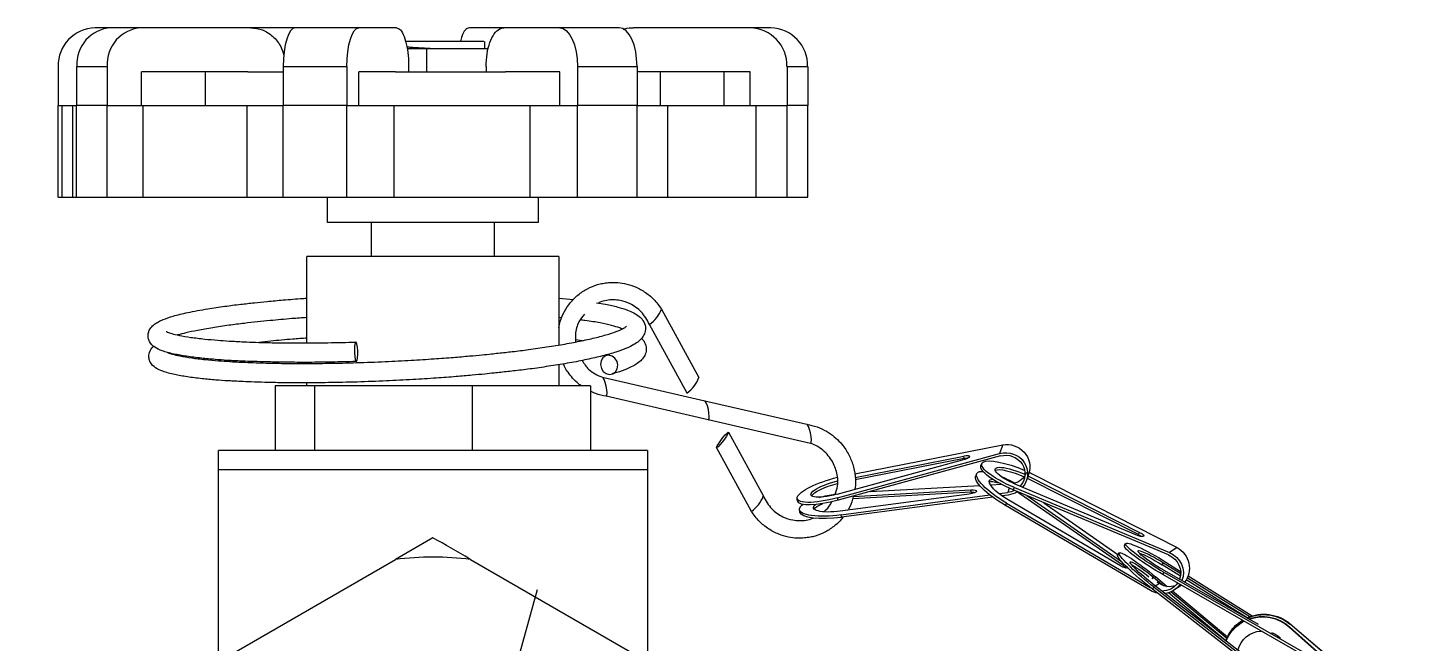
# Model space of a CAD drawing. Extents: x -9568 to -1230, y 8910 to 14862.
# Drawn here: x -7418.1 to -7310.7, y 12398.5 to 12446.1 of the extents above; entities that cross this region are included whole.
import ezdxf

# ---------------------------------------------------------------- set-up
doc = ezdxf.new("R2010")
doc.units = 0
doc.header["$LTSCALE"] = 12
doc.layers.get('0').update_dxf_attribs({"linetype": 'CONTINUOUS', "lineweight": 25})
doc.layers.add('1轮廓实线层', color=7, linetype='CONTINUOUS')
doc.layers.add('2', color=3, linetype='CONTINUOUS')

# ---------------------------------------------------------------- blocks, each defined once
blk = doc.blocks.new('G$C382E7B68')
at = {"color": 7, "linetype": 'Continuous', "lineweight": 25}
for p, q in [((-24.91, 64.55), (-26.15, 64.55)), ((-22.55, 64.55), (-24.91, 64.55)), ((-14.1, 64.55), (-22.55, 64.55)), ((-10.67, 64.55), (-14.1, 64.55)), ((-5.74, 64.55), (-10.67, 64.55)), ((-2.82, 64.55), (-5.74, 64.55)), ((5.52, 64.55), (2.82, 64.55)), ((9.82, 64.55), (5.5, 64.55)), ((14.43, 64.55), (9.82, 64.55)), ((24.56, 64.55), (15.53, 64.55)), ((26.15, 64.55), (24.56, 64.55)), ((3.94, 63.5), (-2.15, 63.5)), ((3.94, 63.5), (3.95, 63.46)), ((4, 63.5), (4, 62.95)), ((-2, 62.95), (-0.47, 62.95)), ((-0.47, 61.15), (-0.47, 62.95)), ((-0.47, 62.95), (4.3, 62.95)), ((-29.01, 61.55), (-29.01, 58.55)), ((-27.58, 61.55), (-25.22, 61.55)), ((-27.58, 61.55), (-27.58, 58.55)), ((-25.22, 61.55), (-25.22, 58.55)), ((-11.59, 61.55), (-6.66, 61.55)), ((-11.59, 61.55), (-11.59, 58.55)), ((-6.66, 61.55), (-6.66, 58.55)), ((-1.88, 61.55), (-1.88, 61.15)), ((4.12, 61.55), (4.12, 61.15)), ((11.19, 61.55), (11.19, 58.55)), ((11.19, 61.55), (15.8, 61.55)), ((15.8, 61.55), (15.8, 58.55)), ((27.41, 61.55), (27.41, 58.55)), ((27.41, 61.55), (29.01, 61.55)), ((29.01, 61.55), (29.01, 58.55)), ((-22.55, 58.55), (-22.55, 61.15)), ((-14.32, 61.15), (-22.55, 61.15)), ((-17.6, 58.55), (-17.6, 61.15)), ((-14.32, 61.15), (-11.59, 61.15)), ((-5.74, 58.55), (-5.74, 61.15)), ((-2.9, 61.15), (-5.74, 61.15)), ((-2.9, 61.15), (5.62, 61.15)), ((9.82, 61.15), (5.62, 61.15)), ((9.82, 58.55), (9.82, 61.15)), ((24.56, 61.15), (15.8, 61.15)), ((17.6, 61.15), (17.6, 58.55)), ((22.55, 58.55), (22.55, 61.15)), ((24.56, 58.55), (24.56, 61.15)), ((-29.01, 51.45), (-29.01, 58.55)), ((-29.01, 58.55), (-28.71, 58.55)), ((-28.71, 51.45), (-28.71, 58.55)), ((-28.71, 58.55), (-27.87, 58.55)), ((-27.87, 51.45), (-27.87, 58.55)), ((-27.87, 58.55), (-27.58, 58.55)), ((-25.22, 58.55), (-27.58, 58.55)), ((-27.58, 51.45), (-27.58, 58.55)), ((-25.22, 51.45), (-25.22, 58.55)), ((-25.22, 58.55), (-22.43, 58.55)), ((-22.43, 51.45), (-22.43, 58.55)), ((-22.43, 58.55), (-14.39, 58.55)), ((-14.39, 51.45), (-14.39, 58.55)), ((-14.39, 58.55), (-11.59, 58.55)), ((-6.66, 58.55), (-11.59, 58.55)), ((-11.59, 51.45), (-11.59, 58.55)), ((-6.66, 51.45), (-6.66, 58.55)), ((-6.66, 58.55), (-3, 58.55)), ((-3, 51.45), (-3, 58.55)), ((-3, 58.55), (7.52, 58.55)), ((7.52, 51.45), (7.52, 58.55)), ((7.52, 58.55), (11.19, 58.55)), ((15.8, 58.55), (11.19, 58.55)), ((11.19, 51.45), (11.19, 58.55)), ((15.8, 51.45), (15.8, 58.55)), ((15.8, 58.55), (18.18, 58.55)), ((18.18, 51.45), (18.18, 58.55)), ((18.18, 58.55), (25.03, 58.55)), ((25.03, 51.45), (25.03, 58.55)), ((25.03, 58.55), (27.41, 58.55)), ((29.01, 58.55), (27.41, 58.55)), ((27.41, 51.45), (27.41, 58.55)), ((29.01, 51.45), (29.01, 58.55)), ((-29.01, 51.45), (-28.71, 51.45)), ((-28.71, 51.45), (-27.87, 51.45)), ((-27.87, 51.45), (-27.58, 51.45)), ((-27.58, 51.45), (-25.22, 51.45)), ((-25.22, 51.45), (-22.43, 51.45)), ((-22.43, 51.45), (-14.39, 51.45)), ((-14.39, 51.45), (-11.59, 51.45)), ((-11.59, 51.45), (-6.66, 51.45)), ((-8.15, 49.5), (-8.15, 51.45)), ((-6.66, 51.45), (-3, 51.45)), ((-3, 51.45), (7.52, 51.45)), ((7.52, 51.45), (11.19, 51.45)), ((8.15, 51.45), (8.15, 49.5)), ((11.19, 51.45), (15.8, 51.45)), ((15.8, 51.45), (18.18, 51.45)), ((18.18, 51.45), (25.03, 51.45)), ((25.03, 51.45), (27.41, 51.45)), ((27.41, 51.45), (29.01, 51.45)), ((-7.26, 49.5), (-8.15, 49.5)), ((8.15, 49.5), (-7.26, 49.5)), ((-4.75, 46.86), (-4.75, 49.5)), ((4.75, 49.5), (4.75, 46.86)), ((-9.75, 40.18), (-9.75, 46.86)), ((9.36, 46.86), (-9.75, 46.86)), ((9.75, 46.86), (9.36, 46.86)), ((9.75, 46.86), (9.75, 40.01)), ((9.75, 43.64), (10.88, 43.53)), ((9.97, 42.11), (9.75, 42.13)), ((17.69, 42.79), (20.58, 37.49)), ((19.67, 36.3), (16.77, 41.61)), ((11.57, 40.35), (11.04, 40.42)), ((-19.57, 39.23), (-19.69, 39.2)), ((-9.75, 38.59), (-9.75, 38.68)), ((9.75, 38.5), (9.75, 36.86)), ((-12.2, 36.86), (-12.2, 31.86)), ((-9.17, 36.86), (-12.2, 36.86)), ((-9.75, 36.86), (-9.75, 37.09)), ((-9.17, 36.86), (-9.17, 31.86)), ((3.03, 36.86), (-9.17, 36.86)), ((3.03, 36.86), (3.03, 31.86)), ((12.2, 36.86), (3.03, 36.86)), ((12.2, 36.86), (12.2, 31.86)), ((13.12, 37.52), (21.04, 35.7)), ((21.31, 34.23), (13.4, 36.05)), ((21.04, 35.7), (28.95, 33.88)), ((29.22, 32.41), (21.31, 34.23)), ((22.88, 33.27), (25.58, 28.33)), ((32.65, 30.06), (44.11, 32.29)), ((44.11, 32.29), (43.87, 31.62)), ((-16.6, 30.36), (-16.6, 31.86)), ((15.94, 31.86), (-16.6, 31.86)), ((16.6, 31.86), (15.94, 31.86)), ((16.6, 31.86), (16.6, 30.36)), ((24.66, 27.14), (21.96, 32.08)), ((31.32, 28.2), (43.87, 31.62)), ((43.93, 31.44), (31.36, 28.01)), ((32.68, 29.78), (41.09, 31.43)), ((41.13, 31.24), (32.68, 29.58)), ((41.13, 31.24), (41.09, 31.43)), ((-16.6, 15.53), (-16.6, 30.36)), ((16.6, 30.36), (-16.6, 30.36)), ((15.94, 30.36), (-16.6, 30.36)), ((16.6, 30.36), (15.94, 30.36)), ((16.6, 30.36), (16.6, 15.53)), ((40.98, 31.1), (31.26, 28.46)), ((42.03, 29.91), (42.11, 30.08)), ((42.29, 30.21), (42.14, 30.12)), ((42.42, 30.69), (42.5, 30.86)), ((46.13, 30.09), (45.95, 29.55)), ((33.84, 28.69), (42.34, 29.15)), ((43.15, 29.19), (44.02, 29.24)), ((54.41, 25.33), (45.13, 29.23)), ((46.03, 29.7), (46.11, 29.87)), ((54.62, 25.35), (46.03, 29.7)), ((46.11, 29.87), (54.7, 25.52)), ((46.54, 29.97), (57.61, 24.35)), ((28.23, 27.94), (28.19, 28.13)), ((31.36, 28.01), (31.32, 28.2)), ((41.52, 28.49), (31.53, 27.17)), ((31.59, 26.88), (43.12, 28.42)), ((43.34, 28.25), (31.63, 26.69)), ((41.67, 28.63), (32.5, 28.12)), ((32.54, 28.31), (41.63, 28.82)), ((41.67, 28.63), (41.63, 28.82)), ((43.84, 28.52), (44.5, 28.61)), ((44.53, 28.41), (44.06, 28.35)), ((53.22, 22.94), (44.54, 28.05)), ((44.92, 28.81), (45.01, 28.99)), ((56.94, 23.78), (44.92, 28.81)), ((45.01, 28.99), (57.01, 23.96)), ((53.43, 22.96), (45.44, 28.51)), ((45.97, 28.38), (53.31, 23.27)), ((28.42, 27.49), (28.36, 27.32)), ((28.41, 27.09), (28.37, 27.28)), ((31.63, 26.69), (31.59, 26.88)), ((44.32, 27.61), (44.41, 27.78)), ((55.55, 21.03), (44.32, 27.61)), ((44.41, 27.78), (55.53, 21.26)), ((47.3, 27.82), (53.03, 23.82)), ((0, 25.11), (-2.91, 23.43)), ((54.62, 25.35), (54.7, 25.52)), ((53, 23.77), (53.05, 23.84)), ((53.13, 23.95), (53.12, 23.87)), ((53.53, 24.51), (53.52, 24.44)), ((53.59, 24.6), (53.64, 24.67)), ((57.61, 24.35), (57.01, 23.96)), ((-18.84, 14.24), (-2.91, 23.43)), ((2.91, 23.43), (18.84, 14.24)), ((56.45, 23.01), (56.56, 23.17)), ((57.87, 22.13), (56.45, 23.01)), ((63.91, 18.39), (56.49, 22.65)), ((56.56, 23.17), (57.89, 22.35)), ((56.73, 23.23), (57.88, 22.51)), ((63.49, 15.48), (55.71, 21.54)), ((55.78, 22.06), (56.56, 21.41)), ((55.93, 22.1), (56.84, 21.34)), ((56.06, 21.7), (56.24, 21.58)), ((56.5, 22.26), (56.62, 22.42)), ((67.59, 15.9), (56.5, 22.26)), ((56.62, 22.42), (67.69, 16.07)), ((63.03, 18.92), (58.32, 21.85)), ((58.41, 22.02), (63.25, 19.02)), ((58.46, 22.15), (63.41, 19.07)), ((55.7, 21.13), (55.82, 21.29)), ((65.75, 13.32), (55.7, 21.13)), ((55.82, 21.29), (65.87, 13.47)), ((61.38, 17.14), (56.93, 20.85)), ((57.14, 20.93), (61.46, 17.34)), ((57.26, 20.99), (61.51, 17.45)), ((57.84, 21.36), (57.36, 21.05)), ((66.35, 18.42), (66.36, 18.46)), ((75.18, 10.9), (66.35, 18.42)), ((66.36, 18.46), (75.2, 10.93)), ((61.55, 17.52), (61.87, 18.01)), ((65.56, 17.39), (65.61, 17.35)), ((66.29, 18.19), (66.3, 18.23)), ((76.02, 9.55), (66.29, 18.19)), ((66.3, 18.23), (76.04, 9.58))]:
    blk.add_line(p, q, dxfattribs=at)
at = {"color": 8, "linetype": 'Continuous', "lineweight": 25}
for p, q in [((44.62, 28.94), (44.5, 28.61)), ((45.44, 28.51), (45.47, 28.58)), ((53.43, 22.96), (53.49, 23.08)), ((55.69, 21.93), (55.78, 22.06)), ((56.24, 21.58), (55.92, 21.37))]:
    blk.add_line(p, q, dxfattribs=at)
at = {"color": 7, "linetype": 'Continuous', "lineweight": 25, "flags": 128}
for points in [[(-10.67, 64.55), (-10.85, 64.49), (-11.02, 64.32), (-11.18, 64.04), (-11.32, 63.67), (-11.44, 63.22), (-11.52, 62.7), (-11.57, 62.14), (-11.59, 61.55)], [(-6.66, 61.55), (-6.65, 62.14), (-6.59, 62.7), (-6.51, 63.22), (-6.39, 63.67), (-6.25, 64.04), (-6.09, 64.32), (-5.92, 64.49), (-5.74, 64.55)], [(9.82, 64.55), (10.09, 64.49), (10.34, 64.32), (10.58, 64.04), (10.79, 63.67), (10.96, 63.22), (11.08, 62.7), (11.16, 62.14), (11.19, 61.55)], [(15.8, 61.55), (15.77, 62.14), (15.7, 62.7), (15.57, 63.22), (15.4, 63.67), (15.19, 64.04), (14.96, 64.32), (14.7, 64.49), (14.43, 64.55)], [(-5.92, 38.75), (-5.87, 38.84), (-5.84, 39.03), (-5.82, 39.29), (-5.82, 39.58), (-5.84, 39.86), (-5.88, 40.08), (-5.92, 40.21), (-5.97, 40.23), (-6.02, 40.14), (-6.06, 39.95), (-6.07, 39.69), (-6.07, 39.4), (-6.05, 39.12), (-6.02, 38.9), (-5.97, 38.77), (-5.92, 38.75)], [(13.67, 37.74), (13.92, 37.79), (14.13, 37.94), (14.27, 38.18), (14.31, 38.47), (14.25, 38.75), (14.09, 39), (13.87, 39.16), (13.62, 39.23), (13.36, 39.18), (13.16, 39.02), (13.02, 38.78), (12.98, 38.5), (13.04, 38.21), (13.19, 37.97), (13.42, 37.8), (13.67, 37.74)], [(13.41, 36.05), (13.42, 36.05), (13.47, 36.13), (13.48, 36.31), (13.46, 36.56), (13.41, 36.84), (13.34, 37.12), (13.25, 37.34), (13.17, 37.48), (13.13, 37.52)], [(29.22, 32.42), (29.25, 32.42), (29.29, 32.5), (29.3, 32.67), (29.28, 32.92), (29.23, 33.21), (29.16, 33.48), (29.07, 33.71), (28.99, 33.85), (28.94, 33.88)], [(22.28, 32.62), (22.45, 32.85), (22.63, 33.06), (22.77, 33.2), (22.86, 33.27), (22.88, 33.25), (22.83, 33.14), (22.72, 32.96), (22.57, 32.74), (22.39, 32.51), (22.22, 32.3), (22.07, 32.15), (21.99, 32.08), (21.96, 32.1), (22.01, 32.21), (22.12, 32.39), (22.28, 32.62)]]:
    blk.add_lwpolyline(points, dxfattribs=at)
at = {"color": 8, "linetype": 'Continuous', "lineweight": 25, "flags": 128}
blk.add_lwpolyline([(21.31, 34.23), (21.33, 34.23), (21.38, 34.31), (21.39, 34.49), (21.37, 34.74), (21.32, 35.03), (21.25, 35.3), (21.16, 35.53), (21.08, 35.67), (21.04, 35.7)], dxfattribs=at)
at = {"color": 7, "linetype": 'Continuous', "lineweight": 25}
for centre, radius, start, end in [((-26.08, 61.62), 2.93, 91.4612, 181.3902), ((-24.73, 61.71), 2.85, 93.5089, 183.1241), ((-22.38, 61.71), 2.85, 93.5089, 183.1241), ((24.48, 61.62), 2.93, 358.6098, 88.5388), ((26.08, 61.62), 2.93, 358.6098, 88.5388), ((15.37, 43.64), 2.47, 304.7032, 339.9755), ((18.23, 38.36), 2.51, 304.9564, 339.7108), ((23.22, 29.2), 2.51, 304.9564, 339.7108), ((0, 0), 23.61, 82.9221, 97.0779)]:
    blk.add_arc(centre, radius, start, end, dxfattribs=at)
at = {"color": 7, "linetype": 'Continuous', "lineweight": 25, "extrusion": (0, 0, -1)}
for centre, major_axis, ratio, start_param, end_param in [((44.55, 30.7), (-1.41, 0.97), 0.924207, 0.737023, 2.89346), ((40.96, 31.25), (-0.573, -0.16), 0.246537, 1.879304, 4.742878), ((41, 31.06), (-0.573, -0.16), 0.246537, 1.879304, 2.440675), ((45.37, 29.67), (-2.87, 1.18), 0.246537, 0.169498, 1.622284), ((44.32, 30.04), (-1.69, -0.31), 0.956061, 1.479945, 4.02862), ((44.32, 30.04), (-1.49, -0.27), 0.956061, 1.479945, 4.039926), ((44.8, 28.51), (-2.68, 1.58), 0.266878, 4.70053, 6.321057), ((45.29, 29.49), (-2.87, 1.18), 0.246537, 4.737253, 6.300717), ((44.8, 28.51), (-2.68, 1.58), 0.266878, 0.227678, 0.450724), ((45.37, 29.67), (-2.87, 1.18), 0.246537, 4.737253, 6.452683), ((45.37, 29.67), (-1.85, 0.76), 0.246537, 4.742878, 8.025221), ((45.29, 29.49), (-1.85, 0.76), 0.246537, 0.214296, 1.732911), ((44.55, 30.7), (-1.24, 0.85), 0.924207, 2.89346, 3.862467), ((45.37, 29.67), (-2.87, 1.18), 0.246537, 1.744927, 1.884928), ((31.19, 28.96), (-2.99, -0.84), 0.246537, 0.169498, 1.680761), ((31.19, 28.96), (-1.93, -0.54), 0.246537, 4.742878, 7.986936), ((31.23, 28.77), (-1.93, -0.54), 0.246537, 0.214296, 1.685058), ((44.71, 28.34), (-2.68, 1.58), 0.266878, 4.70053, 6.263993), ((44.8, 28.51), (-1.73, 1.02), 0.266878, 4.706154, 6.703345), ((44.71, 28.34), (-1.73, 1.02), 0.266878, 0.162391, 0.871992), ((44.8, 28.51), (-2.68, 1.58), 0.266878, 1.089783, 1.507644), ((31.19, 28.96), (-2.99, -0.84), 0.246537, 4.737253, 6.452683), ((31.23, 28.77), (-2.99, -0.84), 0.246537, 4.737253, 6.300717), ((31.45, 27.69), (-3.08, -0.4), 0.266878, 1.089783, 1.506408), ((41.49, 28.64), (-0.59, -0.077), 0.266878, 1.842581, 4.706154), ((41.53, 28.45), (-0.59, -0.077), 0.266878, 1.842581, 2.468843), ((44.32, 30.04), (-1.49, -0.27), 0.956061, 4.39854, 4.761148), ((44.32, 30.04), (-1.69, -0.31), 0.956061, 4.332099, 4.761148), ((44.71, 28.34), (-1.73, 1.02), 0.266878, 1.70873, 1.842581), ((31.45, 27.69), (-3.08, -0.4), 0.266878, 4.70053, 6.321057), ((31.49, 27.5), (-3.08, -0.4), 0.266878, 4.70053, 6.263993), ((31.45, 27.69), (-3.08, -0.4), 0.266878, 0.227678, 0.450724), ((31.45, 27.69), (-1.99, -0.26), 0.266878, 4.706154, 6.703345), ((31.49, 27.5), (-1.99, -0.26), 0.266878, 0.162391, 0.871992), ((56.29, 23.05), (-2.66, 1.61), 0.121824, 6.230505, 7.945936), ((54.48, 25.46), (-0.551, 0.227), 0.246537, 1.879304, 4.742878), ((54.39, 25.29), (-0.551, 0.227), 0.246537, 1.879304, 2.440675), ((55.41, 21.81), (-2.41, 1.97), 0.113367, 4.498546, 6.213977), ((80.95, 57.93), (27.96, 34.18), 0.004867, 3.149551, 3.244454), ((80.95, 57.93), (27.96, 34.18), 0.004867, 3.054648, 3.149551), ((55.41, 21.81), (-2.41, 1.97), 0.113367, 6.213977, 6.275227), ((55.53, 21.97), (-2.41, 1.97), 0.113367, 4.498546, 6.119074), ((55.53, 21.97), (-2.41, 1.97), 0.113367, 0.025694, 1.646222), ((30.75, -13.07), (22.88, 37.72), 0.003709, 0.00857, 0.103473), ((56.18, 22.89), (-2.66, 1.61), 0.121824, 4.515075, 6.135602), ((30.75, -13.07), (22.88, 37.72), 0.003709, 6.196852, 6.291755), ((56.29, 23.05), (-2.66, 1.61), 0.121824, 4.515075, 6.230505), ((56.29, 23.05), (-1.71, 1.04), 0.121824, 4.520699, 7.940311), ((56.18, 22.89), (-1.71, 1.04), 0.121824, 0.427262, 1.657126), ((56.39, 22.44), (-1.34, 0.7), 0.956061, 1.479945, 3.01934), ((56.39, 22.44), (-1.52, 0.8), 0.956061, 1.479945, 3.038539), ((56.97, 22.82), (-0.51, 1.63), 0.924207, 0.737023, 2.597598), ((53.3, 23.08), (-0.513, 0.303), 0.266878, 3.246583, 4.706154), ((53.21, 22.91), (-0.513, 0.303), 0.266878, 1.842581, 2.468843), ((55.53, 21.97), (-1.55, 1.27), 0.113367, 4.504171, 7.923783), ((55.41, 21.81), (-1.55, 1.27), 0.113367, 0.444191, 1.483103), ((56.97, 22.82), (-0.45, 1.44), 0.924207, 3.100465, 4.018226), ((56.39, 22.44), (-1.34, 0.7), 0.956061, 3.250601, 4.219948), ((56.39, 22.44), (-1.52, 0.8), 0.956061, 3.242355, 4.084893), ((56.39, 22.44), (-1.52, 0.8), 0.956061, 4.414745, 4.761148), ((56.97, 22.82), (-0.51, 1.63), 0.924207, 2.814511, 2.89346), ((64.32, 16.16), (-3.1, -0.12), 0.978556, 1.16888, 2.324978), ((64.31, 16.13), (-3.1, -0.12), 0.978556, 1.18184, 2.324978), ((64.26, 15.91), (-2.48, 1.88), 0.984732, 6.216976, 6.720843), ((64.32, 16.16), (-3.1, -0.12), 0.978556, 0.609547, 1.043211), ((64.26, 15.94), (-2.48, 1.88), 0.984732, 0.028694, 0.425086), ((64.31, 16.13), (-3.1, -0.12), 0.978556, 0.70445, 1.055227), ((64.26, 15.94), (-2.48, 1.88), 0.984732, 0.557671, 1.649221), ((64.26, 15.91), (-2.48, 1.88), 0.984732, 0.571512, 1.649221), ((64.32, 16.16), (-3.1, -0.12), 0.978556, 0.36098, 0.609547), ((64.31, 16.13), (-3.1, -0.12), 0.978556, 0.371692, 0.514644), ((64.26, 15.91), (-2.48, 1.88), 0.984732, 6.027069, 6.216976), ((64.26, 15.94), (-2.48, 1.88), 0.984732, 6.016572, 6.122073), ((66.03, 23.24), (4.68, 6.17), 0.028907, 3.452198, 3.547101), ((62.54, 8.84), (-0.35, 9.32), 0.19767, 5.918035, 6.012938), ((66.03, 23.24), (4.68, 6.17), 0.028907, 3.547101, 3.642004), ((62.54, 8.84), (-0.35, 9.32), 0.19767, 6.012938, 6.107841), ((64.26, 15.91), (-1.6, 1.21), 0.984732, 5.877677, 7.138553), ((64.26, 15.91), (-1.6, 1.21), 0.984732, 1.263285, 1.643597)]:
    blk.add_ellipse(centre, major_axis=major_axis, ratio=ratio, start_param=start_param, end_param=end_param, dxfattribs=at)
at = {"color": 7, "linetype": 'Continuous', "lineweight": 25}
for points, knots in [([(-14.1, 64.55), (-13.79, 64.52), (-13.17, 64.45), (-12.37, 63.92), (-11.78, 63.22), (-11.61, 62.66), (-11.54, 62.43)], [0, 0, 0, 0, 0.2697808, 0.5395848, 0.8084769, 1, 1, 1, 1]), ([(-2.82, 64.55), (-2.71, 64.52), (-2.5, 64.45), (-2.22, 63.92), (-2, 63.14), (-1.9, 62.3), (-1.88, 61.76), (-1.88, 61.55)], [0, 0, 0, 0, 0.218148, 0.436315, 0.653744, 0.868502, 1, 1, 1, 1]), ([(2.82, 64.55), (2.71, 64.51), (2.5, 64.44), (2.26, 64.03), (2.16, 63.63), (2.12, 63.5)], [0, 0, 0, 0, 0.401686, 0.803406, 1, 1, 1, 1]), ([(4.12, 61.55), (4.13, 61.88), (4.16, 62.55), (4.4, 63.44), (4.74, 64.12), (5.13, 64.49), (5.39, 64.53), (5.5, 64.55)], [0, 0, 0, 0, 0.210801, 0.42154, 0.633997, 0.849608, 1, 1, 1, 1]), ([(14.75, 64.42), (14.78, 64.44), (15.02, 64.55), (15.29, 64.55), (15.53, 64.55)], [0, 0, 0, 0, 0.144662, 1, 1, 1, 1]), ([(-2.01, 63.07), (-1.91, 63.07), (-1.47, 63.03), (-0.72, 62.99), (-0.12, 62.96), (0.06, 62.95)], [0, 0, 0, 0, 0.17232, 0.751876, 1, 1, 1, 1]), ([(9.75, 41.34), (9.78, 41.51), (9.86, 41.96), (10.16, 42.61), (10.62, 43.31), (11.22, 43.91), (11.94, 44.39), (12.6, 44.66), (13.16, 44.79), (13.63, 44.86), (14.19, 44.87), (14.86, 44.79), (15.62, 44.56), (16.39, 44.15), (17.13, 43.57), (17.5, 43.05), (17.69, 42.79)], [0, 0, 0, 0, 0.049225, 0.129833, 0.206502, 0.288473, 0.373283, 0.455747, 0.495448, 0.538104, 0.592404, 0.658181, 0.734301, 0.818713, 0.90846, 1, 1, 1, 1]), ([(-5.93, 38.74), (-6.68, 38.72), (-8.1, 38.68), (-10.03, 38.67), (-11.67, 38.68), (-13.01, 38.71), (-14.07, 38.74), (-14.88, 38.77), (-15.47, 38.8), (-16.12, 38.84), (-16.95, 38.9), (-18.02, 39), (-19.11, 39.14), (-20.14, 39.32), (-20.96, 39.54), (-21.52, 39.8), (-21.9, 40.14), (-22.06, 40.56), (-22.06, 40.98), (-21.84, 41.38), (-21.57, 41.62), (-21.25, 41.82), (-20.8, 42.03), (-20.11, 42.26), (-18.98, 42.54), (-17.61, 42.79), (-16.2, 43), (-14.97, 43.16), (-13.87, 43.28), (-12.78, 43.39), (-11.52, 43.51), (-10.49, 43.59), (-9.85, 43.63), (-9.75, 43.64)], [0, 0, 0, 0, 0.046958, 0.089388, 0.126841, 0.159043, 0.185859, 0.207249, 0.223228, 0.234927, 0.262536, 0.297507, 0.340152, 0.384193, 0.435913, 0.479337, 0.5169, 0.532285, 0.550129, 0.57718, 0.602076, 0.626401, 0.650807, 0.696036, 0.74645, 0.801843, 0.842412, 0.876506, 0.904198, 0.928688, 0.958271, 0.993494, 1, 1, 1, 1]), ([(12.66, 43.28), (12.9, 43.24), (13.52, 43.15), (14.32, 42.96), (15.02, 42.74), (15.57, 42.5), (15.95, 42.27), (16.29, 41.92), (16.48, 41.46), (16.44, 40.98), (16.23, 40.59), (15.94, 40.29), (15.55, 40.02), (14.98, 39.75), (14.19, 39.46), (13.16, 39.17), (11.95, 38.89), (10.6, 38.63), (9.18, 38.4), (7.76, 38.19), (6.46, 38.03), (5.46, 37.92), (4.67, 37.84), (3.94, 37.76), (2.96, 37.67), (1.71, 37.56), (0.18, 37.45), (-1.63, 37.33), (-3.68, 37.23), (-5.12, 37.18), (-5.87, 37.15)], [0, 0, 0, 0, 0.027589, 0.073589, 0.11768, 0.151726, 0.187208, 0.215237, 0.247812, 0.274247, 0.301029, 0.329748, 0.36337, 0.403389, 0.449729, 0.497601, 0.544649, 0.590619, 0.635291, 0.676138, 0.710923, 0.73975, 0.752623, 0.770326, 0.794026, 0.823738, 0.859421, 0.900926, 0.947951, 1, 1, 1, 1]), ([(16.77, 41.61), (16.58, 41.95), (16.21, 42.61), (15.35, 43.2), (14.59, 43.46), (13.8, 43.53), (13.21, 43.46), (12.86, 43.28), (12.82, 43.26)], [0, 0, 0, 0, 0.245327, 0.464552, 0.634149, 0.746091, 0.969736, 1, 1, 1, 1]), ([(-9.75, 42.13), (-10.14, 42.11), (-11.14, 42.04), (-12.4, 41.92), (-13.62, 41.8), (-14.69, 41.68), (-15.87, 41.53), (-17.1, 41.35), (-18.22, 41.15), (-19.12, 40.96), (-19.55, 40.84), (-19.75, 40.79)], [0, 0, 0, 0, 0.085019, 0.217285, 0.296979, 0.384926, 0.493831, 0.623913, 0.761332, 0.889727, 1, 1, 1, 1]), ([(11.73, 42.4), (11.58, 42.21), (11.21, 41.77), (11, 40.98), (11.03, 40.44), (11.04, 40.25)], [0, 0, 0, 0, 0.316999, 0.748256, 1, 1, 1, 1]), ([(14.65, 41.26), (14.59, 41.29), (14.38, 41.37), (13.84, 41.53), (12.94, 41.73), (12.11, 41.87), (11.53, 41.94), (11.41, 41.95)], [0, 0, 0, 0, 0.104602, 0.362423, 0.633584, 0.924045, 1, 1, 1, 1]), ([(-20.66, 41.06), (-20.66, 41.06), (-20.68, 41.09), (-20.55, 40.99), (-20.23, 40.9), (-19.64, 40.75), (-18.78, 40.61), (-17.76, 40.48), (-16.75, 40.39), (-15.96, 40.33), (-15.32, 40.3), (-14.73, 40.27), (-13.93, 40.23), (-12.88, 40.2), (-11.56, 40.18), (-9.96, 40.17), (-8.07, 40.19), (-6.69, 40.22), (-5.96, 40.24)], [0, 0, 0, 0, 0.00156, 0.06362, 0.134788, 0.215983, 0.306576, 0.392686, 0.463255, 0.51861, 0.542886, 0.576581, 0.621023, 0.676244, 0.742162, 0.818509, 0.904747, 1, 1, 1, 1]), ([(-5.9, 38.65), (-5.17, 38.68), (-3.77, 38.72), (-1.75, 38.83), (0.01, 38.94), (1.52, 39.05), (2.76, 39.16), (3.74, 39.25), (4.48, 39.32), (5.26, 39.41), (6.23, 39.51), (7.49, 39.67), (8.87, 39.87), (10.25, 40.09), (11.55, 40.34), (12.7, 40.6), (13.64, 40.86), (14.34, 41.11), (14.77, 41.31), (14.95, 41.43), (15, 41.48), (14.99, 41.47), (14.99, 41.47)], [0, 0, 0, 0, 0.074391, 0.141748, 0.201385, 0.25288, 0.296022, 0.330744, 0.357071, 0.37597, 0.416904, 0.466571, 0.52499, 0.589467, 0.655759, 0.723485, 0.792208, 0.858967, 0.916563, 0.964713, 0.992561, 1, 1, 1, 1]), ([(-5.87, 37.15), (-6.62, 37.13), (-8.04, 37.1), (-9.97, 37.08), (-11.61, 37.09), (-12.95, 37.12), (-14.01, 37.15), (-14.82, 37.19), (-15.41, 37.22), (-16.06, 37.25), (-16.89, 37.31), (-17.97, 37.41), (-19.05, 37.55), (-20.08, 37.73), (-20.9, 37.96), (-21.46, 38.21), (-21.84, 38.55), (-22, 38.98), (-22, 39.39), (-21.82, 39.74), (-21.66, 39.88), (-21.61, 39.93)], [0, 0, 0, 0, 0.079315, 0.150981, 0.21424, 0.268631, 0.313925, 0.350054, 0.377044, 0.396803, 0.443436, 0.502505, 0.574534, 0.648922, 0.736278, 0.809624, 0.873069, 0.899056, 0.929195, 0.974886, 1, 1, 1, 1]), ([(-9.75, 40.54), (-10.12, 40.52), (-11.09, 40.45), (-12.32, 40.34), (-13.16, 40.25), (-13.46, 40.22)], [0, 0, 0, 0, 0.280534, 0.740268, 1, 1, 1, 1]), ([(16.14, 40.52), (16.2, 40.46), (16.38, 40.29), (16.54, 39.87), (16.5, 39.39), (16.29, 39), (16, 38.71), (15.61, 38.44), (15.03, 38.16), (14.44, 37.94), (13.99, 37.81), (13.87, 37.77)], [0, 0, 0, 0, 0.064455, 0.185571, 0.283862, 0.383439, 0.49022, 0.61523, 0.764023, 0.936322, 1, 1, 1, 1]), ([(-20.57, 39.46), (-20.55, 39.45), (-20.5, 39.42), (-20.17, 39.3), (-19.59, 39.16), (-18.72, 39.02), (-17.7, 38.89), (-16.69, 38.8), (-15.9, 38.75), (-15.27, 38.71), (-14.67, 38.68), (-13.87, 38.65), (-12.82, 38.62), (-11.5, 38.59), (-9.9, 38.58), (-8.01, 38.6), (-6.63, 38.63), (-5.9, 38.65)], [0, 0, 0, 0, 0.046615, 0.119076, 0.201745, 0.293983, 0.381657, 0.453508, 0.509868, 0.534585, 0.568892, 0.614141, 0.670364, 0.73748, 0.815213, 0.903018, 1, 1, 1, 1]), ([(11.55, 38.82), (11.7, 38.58), (11.97, 38.16), (12.55, 37.75), (12.94, 37.6), (13.13, 37.52)], [0, 0, 0, 0, 0.39706, 0.699497, 1, 1, 1, 1]), ([(11.5, 36.86), (11.42, 36.91), (11.17, 37.08), (10.82, 37.43), (10.47, 37.87), (10.23, 38.24), (10.14, 38.47), (10.1, 38.55)], [0, 0, 0, 0, 0.118464, 0.414949, 0.667546, 0.876974, 1, 1, 1, 1]), ([(13.41, 36.05), (13.13, 36.1), (12.71, 36.18), (12.33, 36.38), (12.2, 36.44)], [0, 0, 0, 0, 0.646415, 1, 1, 1, 1]), ([(28.94, 33.88), (29.21, 33.82), (29.74, 33.71), (30.46, 33.37), (31.06, 32.95), (31.53, 32.5), (31.88, 32.06), (32.22, 31.51), (32.53, 30.79), (32.7, 29.88), (32.74, 29.22), (32.66, 28.88), (32.65, 28.84)], [0, 0, 0, 0, 0.119723, 0.234898, 0.341578, 0.436516, 0.517401, 0.584463, 0.716193, 0.84995, 0.982627, 1, 1, 1, 1]), ([(31.14, 28.48), (31.21, 28.68), (31.37, 29.12), (31.33, 29.94), (31.05, 30.91), (30.46, 31.68), (29.8, 32.18), (29.41, 32.34), (29.22, 32.42)], [0, 0, 0, 0, 0.132238, 0.28783, 0.494762, 0.74045, 0.870641, 1, 1, 1, 1]), ([(25.58, 28.32), (25.77, 27.98), (26.14, 27.32), (27, 26.73), (27.76, 26.47), (28.55, 26.41), (29.11, 26.47), (29.45, 26.63), (29.47, 26.65)], [0, 0, 0, 0, 0.249056, 0.471615, 0.64379, 0.757433, 0.984479, 1, 1, 1, 1]), ([(32.54, 28.31), (32.52, 28.24), (32.46, 27.89), (32.3, 27.52), (32.13, 27.27), (32.11, 27.24)], [0, 0, 0, 0, 0.195434, 0.922298, 1, 1, 1, 1]), ([(31.75, 26.7), (31.74, 26.69), (31.57, 26.43), (31.12, 26.03), (30.41, 25.54), (29.74, 25.27), (29.19, 25.14), (28.72, 25.08), (28.16, 25.06), (27.48, 25.15), (26.73, 25.37), (25.96, 25.78), (25.22, 26.36), (24.85, 26.88), (24.66, 27.14)], [0, 0, 0, 0, 0.006852, 0.109448, 0.215597, 0.31881, 0.368499, 0.421888, 0.48985, 0.572177, 0.667449, 0.7731, 0.885428, 1, 1, 1, 1]), ([(30.27, 27.13), (30.32, 27.17), (30.59, 27.37), (30.76, 27.67), (30.89, 27.91)], [0, 0, 0, 0, 0.208866, 1, 1, 1, 1]), ([(2.91, 23.43), (2.89, 23.44), (1.9, 24.02), (0.94, 24.57), (0, 25.11)], [0, 0, 0, 0, 0.017, 1, 1, 1, 1])]:
    blk.add_open_spline(points, degree=3, knots=knots, dxfattribs=at)

msp = doc.modelspace()

# ---------------------------------------------------------------- linework, layer by layer
at = {"layer": '2', "extrusion": (0.004686, 0.017452, 0.999837)}
msp.add_line((-7471.29709, 12069.13399, 884.3993), (-7378.66642, 12402.62708, 82.66856), dxfattribs=at)

# ---------------------------------------------------------------- block references
at = {"layer": '1轮廓实线层'}
msp.add_blockref('G$C382E7B68', (-7386.76702, 12381.52075, 82.66856), dxfattribs=at)

doc.saveas('drawing.dxf')
